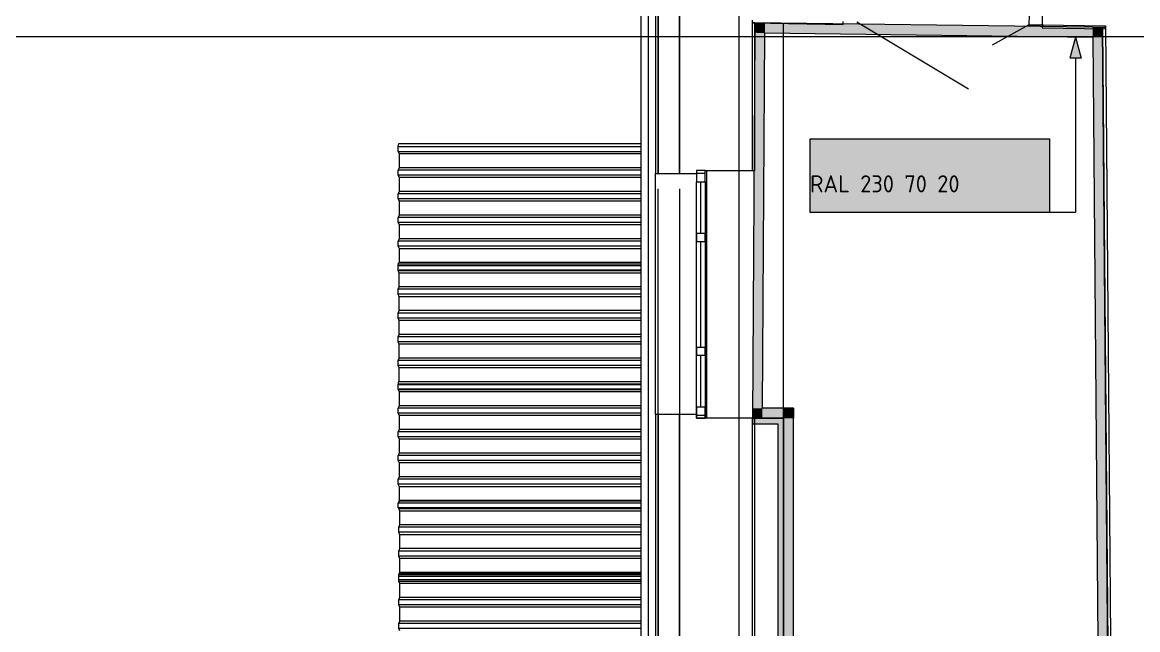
# Model space of a CAD drawing. Header units: millimetres. Extents: x 0 to 1189, y 0 to 841.
# Drawn here: x 711.8 to 790.2, y 611.7 to 654.4 of the extents above; entities that cross this region are included whole.
import ezdxf

# ---------------------------------------------------------------- set-up
doc = ezdxf.new("R2010")
doc.units = ezdxf.units.MM

msp = doc.modelspace()

# ---------------------------------------------------------------- hatches: boundary and pattern name
at = {"true_color": 0x186722}
h = msp.add_hatch(color=99, dxfattribs=at)
h.dxf.hatch_style = 2
h.paths.add_polyline_path([(763.296166, 654.32477), (763.991167, 653.615769), (763.291166, 653.624769)])
h = msp.add_hatch(color=99, dxfattribs=at)
h.dxf.hatch_style = 2
h.paths.add_polyline_path([(763.996167, 654.31577), (763.991167, 653.615769), (763.296166, 654.32477)])
h = msp.add_hatch(color=99, dxfattribs=at)
h.dxf.hatch_style = 2
h.paths.add_polyline_path([(763.991167, 653.615769), (763.996167, 654.31577), (787.026202, 654.01277), (787.032202, 653.312769)])
h = msp.add_hatch(color=7)
h.dxf.hatch_style = 2
h.paths.add_polyline_path([(783.496197, 654.26977), (783.432634, 654.243333), (783.406197, 654.17977), (783.432634, 654.116208), (783.496197, 654.08977), (783.55976, 654.116208), (783.586197, 654.17977), (783.55976, 654.243333)])
at = {"true_color": 0xf1d696}
h = msp.add_hatch(color=41, dxfattribs=at)
h.dxf.hatch_style = 2
h.paths.add_polyline_path([(787.726203, 654.00377), (787.032202, 653.312769), (787.026202, 654.01277)])
h = msp.add_hatch(color=41, dxfattribs=at)
h.dxf.hatch_style = 2
h.paths.add_polyline_path([(787.032202, 653.312769), (787.711203, 653.98877), (787.726203, 653.98877), (787.732203, 653.303769)])
h = msp.add_hatch(color=41, dxfattribs=at)
h.dxf.hatch_style = 2
h.paths.add_polyline_path([(787.726203, 653.98877), (787.711203, 653.98877), (787.726203, 654.00377)])
h = msp.add_hatch(color=41, dxfattribs=at)
h.dxf.hatch_style = 2
h.paths.add_polyline_path([(763.817167, 627.240729), (763.117166, 627.240729), (763.291166, 653.624769), (763.991167, 653.615769)])
at = {"true_color": 0x0077b0}
h = msp.add_hatch(color=144, dxfattribs=at)
h.dxf.hatch_style = 2
h.paths.add_polyline_path([(785.829201, 653.328769), (786.229201, 651.835767), (785.4292, 651.835767)])
at = {"true_color": 0xf1d696}
h = msp.add_hatch(color=41, dxfattribs=at)
h.dxf.hatch_style = 2
h.paths.add_polyline_path([(787.032202, 653.312769), (787.732203, 653.303769), (789.066206, 494.803527), (788.366204, 494.803527)])
at = {"true_color": 0xffffff}
h = msp.add_hatch(color=7, dxfattribs=at)
h.dxf.hatch_style = 2
h.paths.add_polyline_path([(767.166172, 646.171758), (783.988198, 646.171758), (783.988198, 640.99575), (767.166172, 640.99575)])
at = {"true_color": 0x0077b0}
h = msp.add_hatch(color=144, dxfattribs=at)
h.paths.add_polyline_path([(780.75579, 644.776282), (780.75579, 645.583261), (780.7263, 645.739944), (780.637278, 645.870996), (780.508639, 645.957399), (780.3523, 645.986751), (780.195824, 645.957399), (780.064566, 645.870996), (779.977129, 645.739944), (779.94881, 645.583261), (779.94881, 644.776282), (779.977129, 644.619944), (780.064566, 644.491304), (780.195824, 644.402283), (780.3523, 644.372793), (780.508639, 644.402283), (780.637278, 644.491304), (780.7263, 644.619944)])
h.paths.add_polyline_path([(780.956432, 644.776282), (780.945279, 644.655626), (780.911852, 644.5436), (780.856206, 644.440566), (780.778389, 644.346886), (780.686621, 644.269586), (780.584568, 644.215076), (780.472904, 644.182787), (780.3523, 644.17215), (780.230568, 644.182787), (780.11886, 644.215076), (780.016662, 644.269586), (779.923455, 644.346886), (779.845725, 644.440566), (779.790267, 644.5436), (779.757031, 644.655626), (779.745963, 644.776282), (779.745963, 645.583261), (779.757031, 645.704994), (779.790267, 645.816701), (779.845725, 645.9189), (779.923455, 646.012107), (780.016662, 646.089923), (780.11886, 646.14557), (780.230568, 646.178996), (780.3523, 646.190149), (780.472956, 646.179039), (780.584982, 646.145914), (780.688016, 646.091086), (780.781697, 646.014863), (780.857601, 645.921225), (780.912266, 645.818079), (780.94533, 645.705425), (780.956432, 645.583261)])
h = msp.add_hatch(color=144, dxfattribs=at)
h.paths.add_polyline_path([(783.280501, 644.372793), (783.397428, 644.395599), (783.494924, 644.462641), (783.56107, 644.559517), (783.582567, 644.677063), (783.582567, 644.877706), (783.56107, 644.994632), (783.494924, 645.092129), (783.397428, 645.159652), (783.280501, 645.182528), (783.163575, 645.159652), (783.066079, 645.092129), (782.999933, 644.995666), (782.978435, 644.877706), (782.978435, 644.677063), (782.999933, 644.559517), (783.066079, 644.462641), (783.163575, 644.395599)])
h.paths.add_polyline_path([(783.280501, 644.17215), (783.178862, 644.181185), (783.08544, 644.208462), (782.999976, 644.254238), (782.922211, 644.318774), (782.857676, 644.396495), (782.8119, 644.481658), (782.784623, 644.574262), (782.775588, 644.674307), (782.775588, 644.877706), (782.788214, 644.996717), (782.826162, 645.103842), (782.889535, 645.198772), (782.978435, 645.281195), (782.889535, 645.363619), (782.826162, 645.458549), (782.788214, 645.565674), (782.775588, 645.684685), (782.784623, 645.786333), (782.8119, 645.879815), (782.857676, 645.965443), (782.922211, 646.043526), (782.999976, 646.108061), (783.08544, 646.153838), (783.178862, 646.181115), (783.280501, 646.190149), (783.380935, 646.181115), (783.474185, 646.153838), (783.559477, 646.108061), (783.636035, 646.043526), (783.701001, 645.965443), (783.747725, 645.879815), (783.775949, 645.786333), (783.785415, 645.684685), (783.772788, 645.565674), (783.734841, 645.458549), (783.671468, 645.363619), (783.582567, 645.281195), (783.701837, 645.158481), (783.766122, 645.010549), (783.77495, 644.959096), (783.780936, 644.885836), (783.784338, 644.790872), (783.785415, 644.674307), (783.775949, 644.574262), (783.747725, 644.481658), (783.701001, 644.396495), (783.636035, 644.318774), (783.559477, 644.254238), (783.474185, 644.208462), (783.380935, 644.181185)])
h.paths.add_polyline_path([(783.280501, 645.382619), (783.397428, 645.404323), (783.494924, 645.470262), (783.56107, 645.568172), (783.582567, 645.684685), (783.56107, 645.801612), (783.494924, 645.899108), (783.397428, 645.965254), (783.280501, 645.986751), (783.163575, 645.965254), (783.066079, 645.899108), (782.999933, 645.801612), (782.978435, 645.684685), (782.999933, 645.568172), (783.066079, 645.470262), (783.163575, 645.404323)])
h = msp.add_hatch(color=144, dxfattribs=at)
h.dxf.hatch_style = 2
h.paths.add_polyline_path([(782.269414, 644.674307), (781.462435, 644.674307), (781.386298, 644.69987), (781.361011, 644.776282), (781.386298, 644.852419), (781.462435, 644.877706), (782.269414, 644.877706), (782.345551, 644.852419), (782.370838, 644.776282), (782.345551, 644.69987)])
at = {"true_color": 0xf1d696}
h = msp.add_hatch(color=41, dxfattribs=at)
h.dxf.hatch_style = 2
h.paths.add_polyline_path([(763.817167, 627.240729), (763.812167, 626.540728), (763.112166, 626.540728)])
h = msp.add_hatch(color=41, dxfattribs=at)
h.dxf.hatch_style = 2
h.paths.add_polyline_path([(763.112166, 626.540728), (763.117166, 627.240729), (763.817167, 627.240729)])
h = msp.add_hatch(color=41, dxfattribs=at)
h.dxf.hatch_style = 2
h.paths.add_polyline_path([(765.305169, 627.240729), (765.305169, 626.540728), (763.812167, 626.540728), (763.817167, 627.240729)])
h = msp.add_hatch(color=41, dxfattribs=at)
h.dxf.hatch_style = 2
h.paths.add_polyline_path([(765.305169, 626.540728), (766.00517, 627.240729), (766.00517, 626.540728)])
h = msp.add_hatch(color=41, dxfattribs=at)
h.dxf.hatch_style = 2
h.paths.add_polyline_path([(765.305169, 627.240729), (766.00517, 627.240729), (765.305169, 626.540728)])
h = msp.add_hatch(color=7)
h.dxf.hatch_style = 2
h.paths.add_polyline_path([(763.112166, 626.140727), (763.112166, 626.540728), (765.305169, 626.540728), (765.305169, 626.140727)])
h = msp.add_hatch(color=41, dxfattribs=at)
h.dxf.hatch_style = 2
h.paths.add_polyline_path([(766.00517, 603.644693), (765.305169, 603.644693), (765.305169, 626.540728), (766.00517, 626.540728)])
h = msp.add_hatch(color=7)
h.dxf.hatch_style = 2
h.paths.add_polyline_path([(764.905169, 626.140727), (765.305169, 626.140727), (765.305169, 603.644693), (764.905169, 603.644693)])

# ---------------------------------------------------------------- linework, layer by layer
at = {"color": 7, "lineweight": 0}
for points in [[(757.996158, 722.909875), (757.996158, 643.740754)], [(762.173164, 237.628134), (762.173164, 717.840867)], [(757.996158, 643.740754), (757.996158, 717.009866)], [(755.296154, 568.056639), (755.296154, 676.509804)], [(755.796155, 676.509804), (755.796155, 568.014638)], [(756.296155, 676.509804), (756.296155, 643.740754)], [(756.496156, 643.740754), (756.496156, 676.509804)], [(756.496156, 676.509804), (756.496156, 643.740754)], [(782.558196, 654.895771), (782.547196, 654.19577)], [(783.496197, 654.17977), (783.508197, 654.879771)], [(763.096166, 654.524771), (763.092166, 654.32477)], [(763.092166, 654.32477), (769.495176, 654.21677)], [(763.096166, 654.524771), (763.096166, 643.940754)], [(763.296166, 654.32477), (763.096166, 654.32477)], [(763.296166, 654.32477), (763.291166, 653.624769)], [(763.296166, 643.940754), (763.296166, 654.32477)], [(787.026202, 654.01277), (763.296166, 654.32477)], [(765.305169, 626.540728), (765.305169, 654.28777)], [(769.495176, 654.21677), (769.498176, 654.41677)], [(770.448177, 654.40077), (778.294189, 649.692763)], [(782.547196, 654.19577), (779.967192, 652.764768)], [(782.547196, 654.19577), (783.496197, 654.17977)], [(783.496197, 654.17977), (783.493197, 653.97977)], [(783.493197, 653.97977), (787.922204, 653.90477)], [(783.496197, 654.17977), (787.925204, 654.10477)], [(787.726203, 654.00377), (787.026202, 654.01277)], [(787.926204, 654.00477), (787.726203, 654.00377)], [(787.726203, 654.00377), (788.160204, 602.456691)], [(789.066206, 494.803527), (787.726203, 654.00377)], [(787.922204, 653.90477), (787.925204, 654.10477)], [(787.925204, 654.10477), (788.360204, 602.458691)], [(202.529309, 653.371769), (863.72632, 653.371769)], [(763.291166, 653.624769), (763.112166, 626.540728)], [(763.817167, 627.240729), (763.991167, 653.615769)], [(763.991167, 653.615769), (787.032202, 653.312769)], [(787.032202, 653.312769), (788.366204, 494.803527)], [(738.225128, 645.639757), (738.256128, 645.839757)], [(738.225128, 645.289757), (738.225128, 645.639757)], [(738.225128, 645.639757), (755.296154, 645.639757)], [(738.301128, 645.119756), (738.225128, 645.289757)], [(738.225128, 645.289757), (755.296154, 645.289757)], [(738.256128, 645.839757), (755.296154, 645.839757)], [(738.301128, 644.142755), (738.301128, 645.119756)], [(755.296154, 645.119756), (738.301128, 645.119756)], [(738.225128, 643.972755), (738.301128, 644.142755)], [(738.225128, 643.622754), (738.225128, 643.972755)], [(755.296154, 643.972755), (738.225128, 643.972755)], [(755.296154, 644.142755), (738.301128, 644.142755)], [(756.296155, 643.740754), (756.496156, 643.740754)], [(756.296155, 626.790728), (756.296155, 643.740754)], [(756.496156, 643.740754), (757.996158, 643.740754)], [(757.996158, 643.740754), (759.19616, 643.740754)], [(759.796161, 643.940754), (759.19616, 643.940754)], [(759.19616, 643.940754), (759.19616, 643.140753)], [(759.19616, 643.940754), (759.19616, 643.140753)], [(759.796161, 643.940754), (759.19616, 643.940754)], [(759.796161, 643.740754), (759.19616, 643.740754)], [(759.796161, 643.940754), (763.096166, 643.940754)], [(759.796161, 643.140753), (759.796161, 643.940754)], [(759.796161, 643.140753), (759.796161, 643.940754)], [(759.896161, 643.940754), (759.896161, 626.540728)], [(763.096166, 643.940754), (763.296166, 643.940754)], [(738.301128, 643.452754), (738.225128, 643.622754)], [(755.296154, 643.622754), (738.225128, 643.622754)], [(738.301128, 642.475752), (738.301128, 643.452754)], [(755.296154, 643.452754), (738.301128, 643.452754)], [(759.19616, 643.140753), (759.796161, 643.140753)], [(759.19616, 639.540748), (759.19616, 643.140753)], [(759.49616, 639.540748), (759.49616, 643.140753)], [(759.796161, 643.140753), (759.796161, 639.540748)], [(738.225128, 642.305752), (738.301128, 642.475752)], [(738.225128, 641.955751), (738.225128, 642.305752)], [(755.296154, 642.305752), (738.225128, 642.305752)], [(755.296154, 642.475752), (738.301128, 642.475752)], [(756.496156, 626.790728), (756.496156, 642.667753)], [(757.996158, 642.667753), (757.996158, 626.790728)], [(738.301128, 641.785751), (738.225128, 641.955751)], [(755.296154, 641.955751), (738.225128, 641.955751)], [(738.301128, 640.80875), (738.301128, 641.785751)], [(755.296154, 641.785751), (738.301128, 641.785751)], [(738.225128, 640.638749), (738.301128, 640.80875)], [(738.225128, 640.288749), (738.225128, 640.638749)], [(755.296154, 640.638749), (738.225128, 640.638749)], [(755.296154, 640.80875), (738.301128, 640.80875)], [(738.301128, 640.118749), (738.225128, 640.288749)], [(755.296154, 640.288749), (738.225128, 640.288749)], [(738.301128, 639.141747), (738.301128, 640.118749)], [(755.296154, 640.118749), (738.301128, 640.118749)], [(738.225128, 638.971747), (738.301128, 639.141747)], [(738.225128, 638.621746), (738.225128, 638.971747)], [(755.296154, 638.971747), (738.225128, 638.971747)], [(755.296154, 639.141747), (738.301128, 639.141747)], [(759.19616, 639.540748), (759.796161, 639.540748)], [(759.19616, 638.940747), (759.19616, 639.540748)], [(759.19616, 639.540748), (759.19616, 638.940747)], [(759.796161, 638.940747), (759.19616, 638.940747)], [(759.19616, 631.540736), (759.19616, 638.940747)], [(759.49616, 631.540736), (759.49616, 638.940747)], [(759.796161, 639.540748), (759.796161, 638.940747)], [(759.796161, 638.940747), (759.796161, 639.540748)], [(759.796161, 638.940747), (759.796161, 631.540736)], [(738.301128, 638.451746), (738.225128, 638.621746)], [(755.296154, 638.621746), (738.225128, 638.621746)], [(738.301128, 637.474745), (738.301128, 638.451746)], [(755.296154, 638.451746), (738.301128, 638.451746)], [(738.218128, 637.263744), (738.249128, 637.463745)], [(738.249128, 637.463745), (755.296154, 637.463745)], [(755.296154, 637.474745), (738.301128, 637.474745)], [(738.218128, 636.913744), (738.218128, 637.263744)], [(738.218128, 637.263744), (755.296154, 637.263744)], [(738.294128, 636.743743), (738.218128, 636.913744)], [(738.218128, 636.913744), (755.296154, 636.913744)], [(738.225128, 637.304744), (738.235128, 637.326744)], [(738.225128, 636.954744), (738.225128, 637.304744)], [(755.296154, 637.304744), (738.225128, 637.304744)], [(755.296154, 636.954744), (738.225128, 636.954744)], [(738.294128, 635.766742), (738.294128, 636.743743)], [(755.296154, 636.743743), (738.294128, 636.743743)], [(738.218128, 635.596742), (738.294128, 635.766742)], [(738.218128, 635.246741), (738.218128, 635.596742)], [(755.296154, 635.596742), (738.218128, 635.596742)], [(738.294128, 635.076741), (738.218128, 635.246741)], [(755.296154, 635.246741), (738.218128, 635.246741)], [(755.296154, 635.766742), (738.294128, 635.766742)], [(738.294128, 634.099739), (738.294128, 635.076741)], [(755.296154, 635.076741), (738.294128, 635.076741)], [(738.218128, 633.929739), (738.294128, 634.099739)], [(738.218128, 633.579739), (738.218128, 633.929739)], [(755.296154, 633.929739), (738.218128, 633.929739)], [(738.294128, 633.409738), (738.218128, 633.579739)], [(755.296154, 633.579739), (738.218128, 633.579739)], [(755.296154, 634.099739), (738.294128, 634.099739)], [(738.294128, 632.432737), (738.294128, 633.409738)], [(755.296154, 633.409738), (738.294128, 633.409738)], [(738.218128, 632.262737), (738.294128, 632.432737)], [(738.218128, 631.912736), (738.218128, 632.262737)], [(755.296154, 632.262737), (738.218128, 632.262737)], [(738.294128, 631.742736), (738.218128, 631.912736)], [(755.296154, 631.912736), (738.218128, 631.912736)], [(755.296154, 632.432737), (738.294128, 632.432737)], [(738.294128, 630.765734), (738.294128, 631.742736)], [(755.296154, 631.742736), (738.294128, 631.742736)], [(759.19616, 631.540736), (759.796161, 631.540736)], [(759.19616, 630.940735), (759.19616, 631.540736)], [(759.19616, 631.540736), (759.19616, 630.940735)], [(759.796161, 631.540736), (759.796161, 630.940735)], [(759.796161, 630.940735), (759.796161, 631.540736)], [(738.218128, 630.595734), (738.294128, 630.765734)], [(738.218128, 630.245734), (738.218128, 630.595734)], [(755.296154, 630.595734), (738.218128, 630.595734)], [(755.296154, 630.765734), (738.294128, 630.765734)], [(759.796161, 630.940735), (759.19616, 630.940735)], [(759.19616, 627.340729), (759.19616, 630.940735)], [(759.49616, 627.340729), (759.49616, 630.940735)], [(759.796161, 630.940735), (759.796161, 627.340729)], [(738.294128, 630.075733), (738.218128, 630.245734)], [(755.296154, 630.245734), (738.218128, 630.245734)], [(738.294128, 629.113732), (738.294128, 630.075733)], [(755.296154, 630.075733), (738.294128, 630.075733)], [(738.218128, 628.928732), (738.233128, 628.961732)], [(738.218128, 628.578731), (738.218128, 628.928732)], [(755.296154, 628.928732), (738.218128, 628.928732)], [(738.225128, 628.563731), (738.225128, 628.913732)], [(738.225128, 628.913732), (755.296154, 628.913732)], [(738.227128, 628.928732), (738.256128, 629.113732)], [(738.256128, 629.113732), (755.296154, 629.113732)], [(755.296154, 628.578731), (738.218128, 628.578731)], [(738.301128, 628.393731), (738.225128, 628.563731)], [(738.225128, 628.563731), (755.296154, 628.563731)], [(738.301128, 627.416729), (738.301128, 628.393731)], [(755.296154, 628.393731), (738.301128, 628.393731)], [(738.225128, 627.246729), (738.301128, 627.416729)], [(738.225128, 626.896728), (738.225128, 627.246729)], [(755.296154, 627.246729), (738.225128, 627.246729)], [(755.296154, 627.416729), (738.301128, 627.416729)], [(759.19616, 627.340729), (759.796161, 627.340729)], [(759.19616, 626.540728), (759.19616, 627.340729)], [(759.19616, 627.340729), (759.19616, 626.540728)], [(759.796161, 627.340729), (759.796161, 626.540728)], [(759.796161, 626.540728), (759.796161, 627.340729)], [(766.00517, 627.240729), (763.817167, 627.240729)], [(766.00517, 627.240729), (766.00517, 626.540728)], [(738.301128, 626.726728), (738.225128, 626.896728)], [(755.296154, 626.896728), (738.225128, 626.896728)], [(738.301128, 625.749727), (738.301128, 626.726728)], [(755.296154, 626.726728), (738.301128, 626.726728)], [(756.296155, 626.790728), (756.296155, 603.344692)], [(756.496156, 626.790728), (756.296155, 626.790728)], [(756.496156, 603.344692), (756.496156, 626.790728)], [(757.996158, 626.790728), (756.496156, 626.790728)], [(756.496156, 626.790728), (756.496156, 625.717727)], [(757.996158, 626.790728), (757.996158, 603.344692)], [(757.996158, 625.717727), (757.996158, 626.790728)], [(759.19616, 626.790728), (757.996158, 626.790728)], [(759.796161, 626.740728), (759.19616, 626.740728)], [(759.796161, 626.540728), (759.19616, 626.540728)], [(759.19616, 626.540728), (759.796161, 626.540728)], [(763.096166, 626.540728), (759.796161, 626.540728)], [(763.096166, 626.540728), (763.096166, 603.644693)], [(765.305169, 626.540728), (763.096166, 626.540728)], [(763.112166, 626.540728), (763.112166, 626.140727)], [(763.112166, 626.540728), (763.812167, 626.540728)], [(763.296166, 603.644693), (763.296166, 626.540728)], [(763.812167, 626.540728), (765.305169, 626.540728)], [(765.305169, 603.644693), (765.305169, 626.540728)], [(765.305169, 626.540728), (765.305169, 603.644693)], [(766.00517, 602.944692), (766.00517, 626.540728)], [(738.225128, 625.579726), (738.301128, 625.749727)], [(755.296154, 625.749727), (738.301128, 625.749727)], [(756.496156, 625.717727), (756.496156, 603.344692)], [(757.996158, 603.344692), (757.996158, 625.717727)], [(763.112166, 626.140727), (764.905169, 626.140727)], [(764.905169, 626.140727), (764.905169, 604.044694)], [(738.225128, 625.229726), (738.225128, 625.579726)], [(755.296154, 625.579726), (738.225128, 625.579726)], [(738.301128, 625.059726), (738.225128, 625.229726)], [(755.296154, 625.229726), (738.225128, 625.229726)], [(738.301128, 624.082724), (738.301128, 625.059726)], [(755.296154, 625.059726), (738.301128, 625.059726)], [(738.225128, 623.912724), (738.301128, 624.082724)], [(755.296154, 624.082724), (738.301128, 624.082724)], [(738.225128, 623.562723), (738.225128, 623.912724)], [(755.296154, 623.912724), (738.225128, 623.912724)], [(738.301128, 623.392723), (738.225128, 623.562723)], [(755.296154, 623.562723), (738.225128, 623.562723)], [(738.301128, 622.415722), (738.301128, 623.392723)], [(755.296154, 623.392723), (738.301128, 623.392723)], [(738.225128, 622.245721), (738.301128, 622.415722)], [(738.225128, 621.895721), (738.225128, 622.245721)], [(755.296154, 622.245721), (738.225128, 622.245721)], [(738.301128, 621.725721), (738.225128, 621.895721)], [(755.296154, 621.895721), (738.225128, 621.895721)], [(755.296154, 622.415722), (738.301128, 622.415722)], [(738.301128, 620.748719), (738.301128, 621.725721)], [(755.296154, 621.725721), (738.301128, 621.725721)], [(738.225128, 620.578719), (738.301128, 620.748719)], [(738.225128, 620.228718), (738.225128, 620.578719)], [(755.296154, 620.578719), (738.225128, 620.578719)], [(755.296154, 620.228718), (738.225128, 620.228718)], [(738.267128, 620.186718), (738.267128, 620.228718)], [(738.342128, 620.016718), (738.267128, 620.186718)], [(738.267128, 620.186718), (755.296154, 620.186718)], [(738.277128, 620.605719), (738.298128, 620.736719)], [(738.298128, 620.736719), (755.296154, 620.736719)], [(755.296154, 620.748719), (738.301128, 620.748719)], [(738.342128, 619.039716), (738.342128, 620.016718)], [(755.296154, 620.016718), (738.342128, 620.016718)], [(738.267128, 618.869716), (738.342128, 619.039716)], [(738.267128, 618.519716), (738.267128, 618.869716)], [(755.296154, 618.869716), (738.267128, 618.869716)], [(755.296154, 619.039716), (738.342128, 619.039716)], [(738.342128, 618.349715), (738.267128, 618.519716)], [(755.296154, 618.519716), (738.267128, 618.519716)], [(738.342128, 617.372714), (738.342128, 618.349715)], [(755.296154, 618.349715), (738.342128, 618.349715)], [(738.267128, 617.202714), (738.342128, 617.372714)], [(738.267128, 616.852713), (738.267128, 617.202714)], [(755.296154, 617.202714), (738.267128, 617.202714)], [(755.296154, 617.372714), (738.342128, 617.372714)], [(738.342128, 616.682713), (738.267128, 616.852713)], [(755.296154, 616.852713), (738.267128, 616.852713)], [(738.342128, 615.705711), (738.342128, 616.682713)], [(755.296154, 616.682713), (738.342128, 616.682713)], [(738.267128, 615.535711), (738.288128, 615.584711)], [(738.267128, 615.185711), (738.267128, 615.535711)], [(755.296154, 615.535711), (738.267128, 615.535711)], [(738.267128, 615.09471), (738.267128, 615.444711)], [(738.267128, 615.444711), (755.296154, 615.444711)], [(738.288128, 615.584711), (738.298128, 615.644711)], [(738.298128, 615.644711), (755.296154, 615.644711)], [(738.315128, 615.644711), (738.342128, 615.705711)], [(755.296154, 615.705711), (738.342128, 615.705711)], [(755.296154, 615.185711), (738.267128, 615.185711)], [(738.342128, 614.92471), (738.267128, 615.09471)], [(738.267128, 615.09471), (755.296154, 615.09471)], [(738.342128, 613.947709), (738.342128, 614.92471)], [(755.296154, 614.92471), (738.342128, 614.92471)], [(738.267128, 613.777708), (738.342128, 613.947709)], [(755.296154, 613.947709), (738.342128, 613.947709)], [(738.267128, 613.427708), (738.267128, 613.777708)], [(755.296154, 613.777708), (738.267128, 613.777708)], [(738.342128, 613.257708), (738.267128, 613.427708)], [(755.296154, 613.427708), (738.267128, 613.427708)], [(738.342128, 612.280706), (738.342128, 613.257708)], [(755.296154, 613.257708), (738.342128, 613.257708)], [(738.267128, 612.110706), (738.342128, 612.280706)], [(755.296154, 612.280706), (738.342128, 612.280706)], [(738.267128, 611.760705), (738.267128, 612.110706)], [(755.296154, 612.110706), (738.267128, 612.110706)], [(738.342128, 611.590705), (738.267128, 611.760705)], [(755.296154, 611.760705), (738.267128, 611.760705)]]:
    msp.add_lwpolyline(points, dxfattribs=at)
at = {"color": 144, "lineweight": 0, "true_color": 0x0077b0}
for points in [[(785.829201, 653.328769), (785.4292, 651.835767)], [(785.829201, 653.328769), (786.229201, 651.835767)], [(786.229201, 651.835767), (785.4292, 651.835767)], [(785.829201, 651.835767), (785.829201, 640.99575)], [(767.166172, 646.171758), (783.988198, 646.171758)], [(767.166172, 640.99575), (767.166172, 646.171758)], [(783.988198, 646.171758), (783.988198, 640.99575)], [(783.988198, 640.99575), (767.166172, 640.99575)], [(785.829201, 640.99575), (783.988198, 640.99575)]]:
    msp.add_lwpolyline(points, dxfattribs=at)

# ---------------------------------------------------------------- texts
at = {"color": 144, "true_color": 0x0077b0, "insert": (767.166334, 643.610671), "char_height": 1.2, "attachment_point": 1}
msp.add_mtext('{\\fGOSTCommon|b0|i0|c0;RAL 230 70 20}', dxfattribs=at)

doc.saveas('drawing.dxf')
